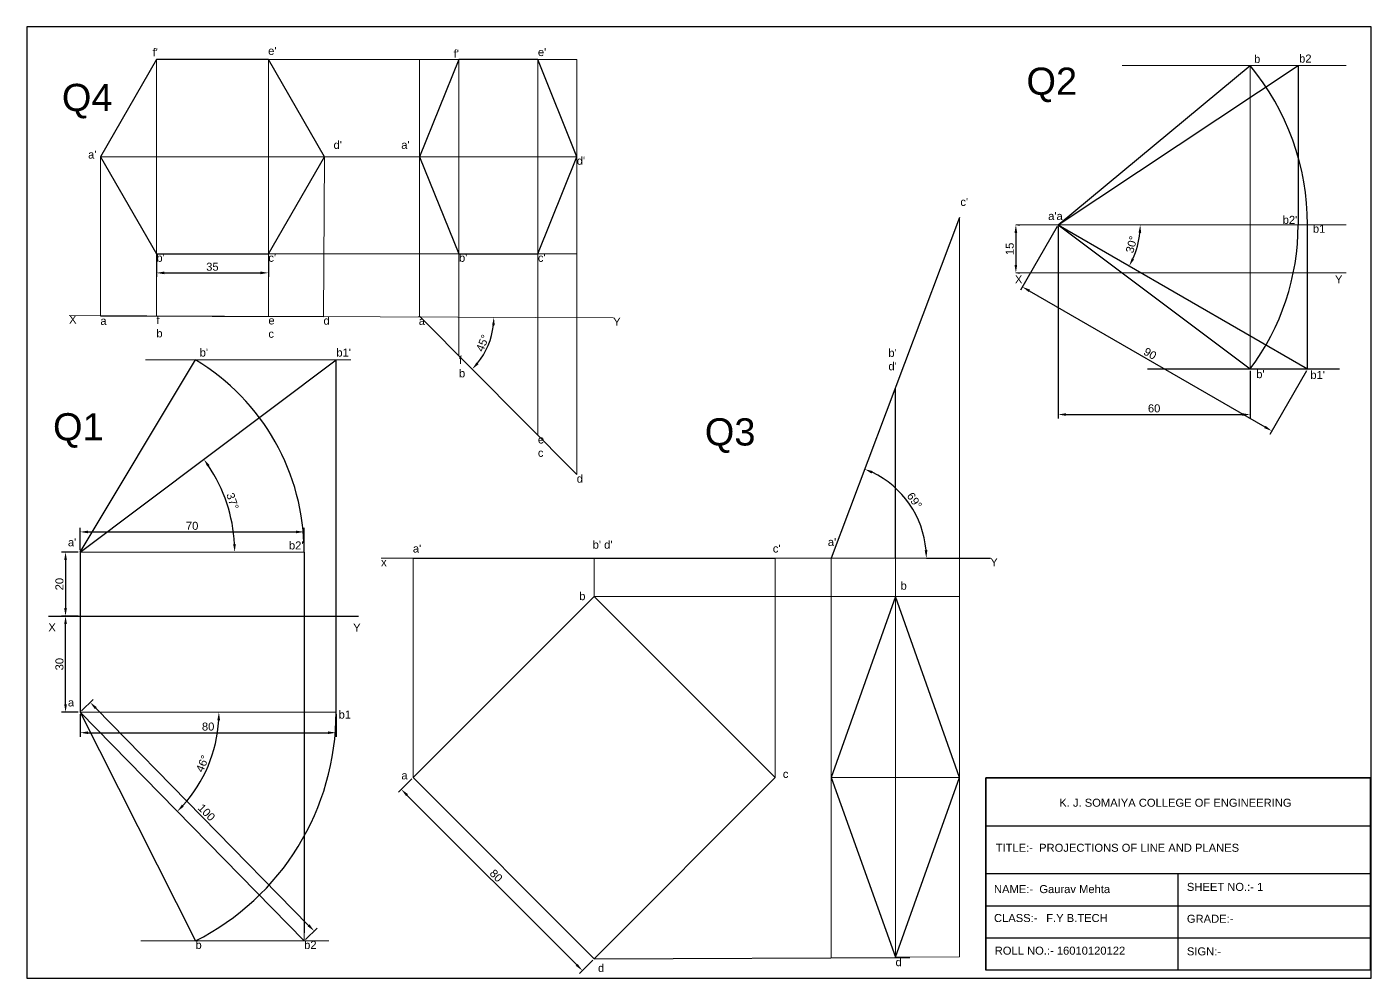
# Model space of a CAD drawing. Header units: millimetres. Extents: x 0 to 1400, y 0 to 500.
# Drawn here: x 0 to 420, y 0 to 297 of the extents above; entities that cross this region are included whole.
import ezdxf

# ---------------------------------------------------------------- set-up
doc = ezdxf.new("R2010")
doc.units = ezdxf.units.MM
doc.styles.get("Standard").update_dxf_attribs({"font": 'arial.ttf'})
doc.dimstyles.new('ISO-25', dxfattribs={"dimtxt": 2.5, "dimasz": 2.5, "dimexe": 1.25, "dimexo": 0.625, "dimtad": 1, "dimtxsty": 'Standard', "dimcen": 2.5, "dimadec": 0, "dimazin": 0, "dimtfac": 1, "dimtmove": 0, "dimatfit": 3, "dimfxl": 1, "dimarcsym": 0})

# ---------------------------------------------------------------- blocks, each defined once
blk = doc.blocks.new('*D1')
at = {"color": 0, "lineweight": -2, "transparency": 16777216}
for p, q in [((16.63, 133.64), (16.63, 140.56)), ((19.13, 139.31), (84.13, 139.31)), ((86.63, 133.64), (86.63, 140.56))]:
    blk.add_line(p, q, dxfattribs=at)
at = {"color": 0, "transparency": 16777216}
for points in [[(19.13, 139.72), (19.13, 138.89), (16.63, 139.31)], [(84.13, 139.72), (84.13, 138.89), (86.63, 139.31)]]:
    blk.add_solid(points, dxfattribs=at)
at = {"layer": 'Defpoints', "color": 0, "transparency": 16777216}
for p in [(86.63, 139.31), (16.63, 133.02), (86.63, 133.02)]:
    blk.add_point(p, dxfattribs=at)
at = {"color": 0, "lineweight": 9, "transparency": 16777216, "insert": (51.63, 141.21), "char_height": 2.5, "attachment_point": 5}
blk.add_mtext('70', dxfattribs=at)
blk = doc.blocks.new('*D2')
at = {"color": 0, "lineweight": -2, "transparency": 16777216}
for p, q in [((16.63, 82.39), (16.63, 75.37)), ((96.63, 82.39), (96.63, 75.37)), ((19.13, 76.62), (94.13, 76.62))]:
    blk.add_line(p, q, dxfattribs=at)
at = {"color": 0, "transparency": 16777216}
for points in [[(19.13, 77.03), (19.13, 76.2), (16.63, 76.62)], [(94.13, 77.03), (94.13, 76.2), (96.63, 76.62)]]:
    blk.add_solid(points, dxfattribs=at)
at = {"layer": 'Defpoints', "color": 0, "transparency": 16777216}
for p in [(16.63, 83.02), (96.63, 83.02), (96.63, 76.62)]:
    blk.add_point(p, dxfattribs=at)
at = {"color": 0, "lineweight": 9, "transparency": 16777216, "insert": (56.63, 78.52), "char_height": 2.5, "attachment_point": 5}
blk.add_mtext('80', dxfattribs=at)
blk = doc.blocks.new('*D3')
at = {"color": 0, "lineweight": -2, "transparency": 16777216}
for p, q in [((17.07, 83.46), (20.67, 86.98)), ((21.52, 84.32), (88.02, 16.47)), ((87.07, 12.04), (90.67, 15.56))]:
    blk.add_line(p, q, dxfattribs=at)
at = {"color": 0, "transparency": 16777216}
for points in [[(21.82, 84.61), (21.22, 84.03), (19.77, 86.1)], [(88.32, 16.77), (87.72, 16.18), (89.77, 14.69)]]:
    blk.add_solid(points, dxfattribs=at)
at = {"layer": 'Defpoints', "color": 0, "transparency": 16777216}
for p in [(16.63, 83.02), (89.77, 14.69), (86.63, 11.6)]:
    blk.add_point(p, dxfattribs=at)
at = {"color": 0, "lineweight": 9, "transparency": 16777216, "insert": (56.13, 51.73), "char_height": 2.5, "attachment_point": 5, "rotation": 314.427}
blk.add_mtext('100', dxfattribs=at)
blk = doc.blocks.new('*D4')
at = {"color": 0, "lineweight": -2, "transparency": 16777216}
for p, q in [((16, 133.02), (10.83, 133.02)), ((12.08, 130.52), (12.08, 115.52)), ((16, 113.02), (10.83, 113.02))]:
    blk.add_line(p, q, dxfattribs=at)
at = {"color": 0, "transparency": 16777216}
for points in [[(11.66, 130.52), (12.5, 130.52), (12.08, 133.02)], [(11.66, 115.52), (12.5, 115.52), (12.08, 113.02)]]:
    blk.add_solid(points, dxfattribs=at)
at = {"layer": 'Defpoints', "color": 0, "transparency": 16777216}
for p in [(16.63, 133.02), (12.08, 113.02), (16.63, 113.02)]:
    blk.add_point(p, dxfattribs=at)
at = {"color": 0, "lineweight": 9, "transparency": 16777216, "insert": (10.18, 123.02), "char_height": 2.5, "attachment_point": 5, "rotation": 90}
blk.add_mtext('20', dxfattribs=at)
blk = doc.blocks.new('*D5')
at = {"color": 0, "lineweight": -2, "transparency": 16777216}
for p, q in [((16, 113.02), (10.83, 113.02)), ((12.08, 85.52), (12.08, 110.52)), ((16, 83.02), (10.83, 83.02))]:
    blk.add_line(p, q, dxfattribs=at)
at = {"color": 0, "transparency": 16777216}
for points in [[(11.66, 110.52), (12.5, 110.52), (12.08, 113.02)], [(11.66, 85.52), (12.5, 85.52), (12.08, 83.02)]]:
    blk.add_solid(points, dxfattribs=at)
at = {"layer": 'Defpoints', "color": 0, "transparency": 16777216}
for p in [(12.08, 113.02), (16.63, 113.02), (16.63, 83.02)]:
    blk.add_point(p, dxfattribs=at)
at = {"color": 0, "lineweight": 9, "transparency": 16777216, "insert": (10.18, 98.02), "char_height": 2.5, "attachment_point": 5, "rotation": 90}
blk.add_mtext('30', dxfattribs=at)
blk = doc.blocks.new('*D6')
at = {"color": 0, "lineweight": -2, "transparency": 16777216}
blk.add_arc((16.63, 133.02), 48.31, 2.9656, 33.9043, dxfattribs=at)
at = {"color": 0, "transparency": 16777216}
for points in [[(56.38, 159.72), (57.06, 160.21), (55.27, 162)], [(65.28, 135.53), (64.45, 135.51), (64.93, 133.02)]]:
    blk.add_solid(points, dxfattribs=at)
at = {"layer": 'Defpoints', "color": 0, "transparency": 16777216}
for p in [(96.63, 193.02), (63.83, 143.3), (16.63, 133.02), (16.63, 133.02), (86.63, 133.02)]:
    blk.add_point(p, dxfattribs=at)
at = {"color": 0, "lineweight": 9, "transparency": 16777216, "insert": (64.26, 148.9), "char_height": 2.5, "attachment_point": 5, "rotation": 288.4349}
blk.add_mtext('37°', dxfattribs=at)
blk = doc.blocks.new('*D7')
at = {"color": 0, "lineweight": -2, "transparency": 16777216}
blk.add_arc((16.63, 83.02), 43.38, 317.7298, 356.6973, dxfattribs=at)
at = {"color": 0, "transparency": 16777216}
for points in [[(59.51, 80.53), (60.35, 80.51), (60, 83.02)], [(49.02, 53.55), (48.42, 54.13), (46.99, 52.04)]]:
    blk.add_solid(points, dxfattribs=at)
at = {"layer": 'Defpoints', "color": 0, "transparency": 16777216}
for p in [(16.63, 83.02), (16.63, 83.02), (96.63, 83.02), (54.05, 61.08), (86.63, 11.6)]:
    blk.add_point(p, dxfattribs=at)
at = {"color": 0, "lineweight": 9, "transparency": 16777216, "insert": (54.86, 66.96), "char_height": 2.5, "attachment_point": 5, "rotation": 67.2135}
blk.add_mtext('46°', dxfattribs=at)
blk = doc.blocks.new('*D8')
at = {"color": 0, "lineweight": -2, "transparency": 16777216}
blk.add_arc((251.35, 131.12), 29.69, 4.8263, 64.5647, dxfattribs=at)
at = {"color": 0, "transparency": 16777216}
for points in [[(263.93, 157.54), (264.26, 158.31), (261.8, 158.9)], [(281.35, 133.63), (280.51, 133.6), (281.03, 131.12)]]:
    blk.add_solid(points, dxfattribs=at)
at = {"layer": 'Defpoints', "color": 0, "transparency": 16777216}
for p in [(291.35, 237.48), (278.65, 142.78), (110.66, 131.12), (251.35, 131.12), (300.2, 131.12)]:
    blk.add_point(p, dxfattribs=at)
at = {"color": 0, "lineweight": 9, "transparency": 16777216, "insert": (277.32, 149.1), "char_height": 2.5, "attachment_point": 5, "rotation": 304.6955}
blk.add_mtext('69°', dxfattribs=at)
blk = doc.blocks.new('*D9')
at = {"color": 0, "lineweight": -2, "transparency": 16777216}
for p, q in [((120.24, 62.17), (116.11, 58.04)), ((118.76, 57.15), (171.79, 4.12)), ((176.81, 5.6), (172.68, 1.47))]:
    blk.add_line(p, q, dxfattribs=at)
at = {"color": 0, "transparency": 16777216}
for points in [[(119.05, 57.45), (118.46, 56.86), (116.99, 58.92)], [(172.09, 4.42), (171.5, 3.83), (173.56, 2.35)]]:
    blk.add_solid(points, dxfattribs=at)
at = {"layer": 'Defpoints', "color": 0, "transparency": 16777216}
for p in [(120.68, 62.61), (177.25, 6.04), (173.56, 2.35)]:
    blk.add_point(p, dxfattribs=at)
at = {"color": 0, "lineweight": 9, "transparency": 16777216, "insert": (146.62, 31.98), "char_height": 2.5, "attachment_point": 5, "rotation": 315}
blk.add_mtext('80', dxfattribs=at)
blk = doc.blocks.new('*D10')
at = {"color": 0, "lineweight": -2, "transparency": 16777216}
for p, q in [((40.46, 225.53), (40.46, 218.95)), ((75.46, 225.53), (75.46, 218.95)), ((42.96, 220.2), (72.96, 220.2))]:
    blk.add_line(p, q, dxfattribs=at)
at = {"color": 0, "transparency": 16777216}
for points in [[(42.96, 220.62), (42.96, 219.78), (40.46, 220.2)], [(72.96, 220.62), (72.96, 219.78), (75.46, 220.2)]]:
    blk.add_solid(points, dxfattribs=at)
at = {"layer": 'Defpoints', "color": 0, "transparency": 16777216}
for p in [(40.46, 226.15), (75.46, 226.15), (75.46, 220.2)]:
    blk.add_point(p, dxfattribs=at)
at = {"color": 0, "lineweight": 9, "transparency": 16777216, "insert": (57.96, 222.1), "char_height": 2.5, "attachment_point": 5}
blk.add_mtext('35', dxfattribs=at)
blk = doc.blocks.new('*D11')
at = {"color": 0, "lineweight": -2, "transparency": 16777216}
blk.add_arc((122.94, 206.42), 22.97, 321.0323, 353.5297, dxfattribs=at)
at = {"color": 0, "transparency": 16777216}
for points in [[(145.35, 203.85), (146.18, 203.8), (145.91, 206.32)], [(141.11, 191.69), (140.49, 192.25), (139.13, 190.12)]]:
    blk.add_solid(points, dxfattribs=at)
at = {"layer": 'Defpoints', "color": 0, "transparency": 16777216}
for p in [(13.17, 206.86), (122.68, 206.68), (183.17, 206.17), (142.79, 194.86), (171.8, 157.21)]:
    blk.add_point(p, dxfattribs=at)
at = {"color": 0, "lineweight": 9, "transparency": 16777216, "insert": (142.38, 198.28), "char_height": 2.5, "attachment_point": 5, "rotation": 67.281}
blk.add_mtext('45°', dxfattribs=at)
blk = doc.blocks.new('*D18')
at = {"color": 0, "lineweight": -2, "transparency": 16777216}
for p, q in [((322.2, 234.57), (322.2, 174.72)), ((382.2, 189.57), (382.2, 174.72)), ((324.7, 175.97), (379.7, 175.97))]:
    blk.add_line(p, q, dxfattribs=at)
at = {"color": 0, "transparency": 16777216}
for points in [[(324.7, 176.39), (324.7, 175.56), (322.2, 175.97)], [(379.7, 176.39), (379.7, 175.56), (382.2, 175.97)]]:
    blk.add_solid(points, dxfattribs=at)
at = {"layer": 'Defpoints', "color": 0, "transparency": 16777216}
for p in [(322.2, 235.19), (382.2, 190.19), (382.2, 175.97)]:
    blk.add_point(p, dxfattribs=at)
at = {"color": 0, "lineweight": 9, "transparency": 16777216, "insert": (352.2, 177.88), "char_height": 2.5, "attachment_point": 5}
blk.add_mtext('60', dxfattribs=at)
blk = doc.blocks.new('*D19')
at = {"color": 0, "lineweight": -2, "transparency": 16777216}
blk.add_arc((322.2, 235.19), 25.66, 335.5845, 354.4155, dxfattribs=at)
at = {"color": 0, "transparency": 16777216}
for points in [[(347.32, 232.72), (348.16, 232.68), (347.86, 235.19)], [(345.94, 224.4), (345.2, 224.78), (344.42, 222.36)]]:
    blk.add_solid(points, dxfattribs=at)
at = {"layer": 'Defpoints', "color": 0, "transparency": 16777216}
for p in [(309, 235.19), (322.2, 235.19), (412.2, 235.19), (346.31, 226.42), (400.14, 190.19)]:
    blk.add_point(p, dxfattribs=at)
at = {"color": 0, "lineweight": 9, "transparency": 16777216, "insert": (345.15, 229.05), "char_height": 2.5, "attachment_point": 5, "rotation": 75}
blk.add_mtext('30°', dxfattribs=at)
blk = doc.blocks.new('*D20')
at = {"color": 0, "lineweight": -2, "transparency": 16777216}
for p, q in [((321.89, 234.65), (310.41, 214.76)), ((313.2, 214.59), (386.81, 172.09)), ((399.83, 189.65), (388.35, 169.76))]:
    blk.add_line(p, q, dxfattribs=at)
at = {"color": 0, "transparency": 16777216}
for points in [[(313.4, 214.96), (312.99, 214.23), (311.03, 215.84)], [(387.02, 172.46), (386.6, 171.73), (388.97, 170.84)]]:
    blk.add_solid(points, dxfattribs=at)
at = {"layer": 'Defpoints', "color": 0, "transparency": 16777216}
for p in [(322.2, 235.19), (400.14, 190.19), (388.97, 170.84)]:
    blk.add_point(p, dxfattribs=at)
at = {"color": 0, "lineweight": 9, "transparency": 16777216, "insert": (350.95, 194.99), "char_height": 2.5, "attachment_point": 5, "rotation": 330}
blk.add_mtext('90', dxfattribs=at)
blk = doc.blocks.new('*D21')
at = {"color": 0, "lineweight": -2, "transparency": 16777216}
for p, q in [((309, 232.69), (309, 222.69)), ((309.63, 235.19), (310.25, 235.19)), ((309.63, 220.19), (310.25, 220.19))]:
    blk.add_line(p, q, dxfattribs=at)
at = {"color": 0, "transparency": 16777216}
for points in [[(308.58, 232.69), (309.42, 232.69), (309, 235.19)], [(308.58, 222.69), (309.42, 222.69), (309, 220.19)]]:
    blk.add_solid(points, dxfattribs=at)
at = {"layer": 'Defpoints', "color": 0, "transparency": 16777216}
for p in [(309, 235.19), (309, 220.19), (309, 220.19)]:
    blk.add_point(p, dxfattribs=at)
at = {"color": 0, "lineweight": 9, "transparency": 16777216, "insert": (307.1, 227.69), "char_height": 2.5, "attachment_point": 5, "rotation": 90}
blk.add_mtext('15', dxfattribs=at)

msp = doc.modelspace()

# ---------------------------------------------------------------- linework, layer by layer
at = {"lineweight": 9}
for p, q in [((40.461, 286.773), (40.461, 206.725)), ((40.461, 286.773), (171.797, 286.773)), ((75.461, 286.773), (75.461, 206.599)), ((122.679, 206.683), (122.679, 286.773)), ((135.009, 194.264), (135.009, 286.773)), ((159.668, 169.426), (159.668, 286.773)), ((171.797, 157.21), (171.797, 286.773)), ((342.202, 284.944), (412.202, 284.944)), ((382.202, 284.944), (382.202, 190.194)), ((22.961, 256.462), (22.961, 206.788)), ((22.961, 256.462), (122.679, 256.462)), ((92.675, 206.536), (92.961, 256.462)), ((92.961, 256.462), (171.797, 256.462)), ((291.347, 131.117), (291.347, 237.485)), ((309, 235.194), (412.202, 235.194)), ((322.202, 235.194), (322.202, 220.194)), ((40.461, 226.151), (171.797, 226.151)), ((309, 220.194), (412.202, 220.194)), ((13.174, 206.859), (183.172, 206.174)), ((122.679, 206.683), (122.425, 206.429)), ((101.204, 193.019), (37.109, 193.019)), ((400.144, 190.194), (350.144, 190.194)), ((382.202, 190.194), (382.202, 190.194)), ((16.627, 133.019), (86.627, 133.019)), ((110.663, 131.117), (300.201, 131.117)), ((120.682, 62.613), (120.682, 131.117)), ((177.25, 119.181), (177.25, 131.117)), ((233.819, 62.613), (233.819, 131.117)), ((251.347, 62.613), (251.347, 131.117)), ((251.347, 131.117), (251.347, 6.562)), ((271.347, 131.117), (271.347, 6.562)), ((291.347, 131.117), (291.347, 62.668)), ((177.25, 119.181), (291.347, 119.181)), ((251.347, 119.181), (271.347, 119.181)), ((271.347, 119.181), (291.347, 119.181)), ((16.627, 83.019), (96.627, 83.019)), ((251.347, 62.613), (291.347, 62.668)), ((291.347, 62.668), (291.347, 6.633)), ((86.627, 14.131), (86.627, 11.605)), ((86.627, 11.605), (35.602, 11.605)), ((43.187, 11.605), (94.305, 11.605)), ((271.347, 6.562), (291.347, 6.633))]:
    msp.add_line(p, q, dxfattribs=at)
for p, q in [((135.009, 286.773), (122.679, 256.462)), ((159.668, 286.773), (135.009, 286.773)), ((171.797, 256.462), (159.668, 286.773)), ((322.202, 235.194), (382.202, 284.944)), ((322.202, 235.194), (397.202, 284.944)), ((397.202, 284.944), (397.202, 235.194)), ((122.679, 256.462), (135.009, 226.151)), ((159.668, 226.151), (171.797, 256.462)), ((291.347, 237.485), (251.347, 131.117)), ((322.202, 235.194), (400.144, 190.194)), ((322.202, 235.194), (382.202, 190.194)), ((400.144, 190.194), (400.144, 235.194)), ((135.009, 226.151), (159.668, 226.151)), ((22.961, 206.788), (92.675, 206.536)), ((122.679, 206.683), (171.797, 157.21)), ((16.627, 133.019), (96.627, 193.019)), ((16.627, 133.019), (52.682, 193.019)), ((96.627, 83.019), (96.627, 193.019)), ((350.144, 190.194), (410.144, 190.194)), ((271.347, 131.117), (271.347, 184.301)), ((16.627, 133.019), (16.627, 83.019)), ((86.627, 133.019), (86.627, 14.131)), ((120.682, 131.117), (233.819, 131.117)), ((281.034, 131.117), (301.034, 131.117)), ((271.347, 119.181), (251.347, 62.613)), ((291.347, 62.668), (271.347, 119.181)), ((6.702, 113.019), (103.659, 113.019)), ((16.627, 83.019), (86.627, 11.605)), ((16.627, 83.019), (52.682, 11.605)), ((251.347, 62.613), (271.347, 6.562)), ((271.347, 6.562), (291.347, 62.668)), ((299.664, 62.508), (419.664, 62.508)), ((299.664, 32.508), (299.664, 62.508)), ((299.664, 2.508), (299.664, 62.508)), ((419.664, 62.508), (419.664, 32.508)), ((299.664, 47.508), (419.664, 47.508)), ((419.664, 32.508), (299.664, 32.508)), ((359.664, 2.508), (359.664, 32.508)), ((419.664, 32.508), (419.664, 2.508)), ((419.664, 22.508), (299.664, 22.508)), ((419.664, 12.508), (299.664, 12.508)), ((177.25, 6.044), (275.905, 6.398)), ((419.664, 2.508), (299.664, 2.508)), ((419.664, 2.508), (299.664, 2.508))]:
    msp.add_line(p, q)
for points in [[(0, 0), (420, 0), (420, 297), (0, 297)], [(40.461, 226.151), (75.461, 226.151), (92.961, 256.462), (75.461, 286.773), (40.461, 286.773), (22.961, 256.462)], [(177.25, 6.044), (233.819, 62.613), (177.25, 119.181), (120.682, 62.613)]]:
    msp.add_lwpolyline(points, close=True)
msp.add_lwpolyline([(420, 62.508), (299.664, 62.508), (299.664, 2.508)])
for centre, radius, start, end in [((322.202, 235.194), 77.942, 0, 39.66404), ((322.202, 235.194), 75, 323.1301, 0), ((16.627, 133.019), 70, 0, 58.99728), ((16.627, 83.019), 80, 296.78821, 0)]:
    msp.add_arc(centre, radius, start, end)

# ---------------------------------------------------------------- texts
at = {"lineweight": 9, "char_height": 2.5, "attachment_point": 1}
for s, width, insert in [("f'", 4.35655, (39.265, 290.265)), ("e'", 4.35655, (75.389, 290.773)), ("f'", 4.35655, (133.327, 289.874)), ("e'", 4.35655, (159.668, 290.391)), ('b', 3.10746, (383.439, 288.244)), ('b2', 3.10746, (397.504, 288.36)), ("d'", 4.35655, (95.817, 261.409)), ("a'", 4.35655, (116.974, 261.409)), ("a'", 3.82754, (19.134, 258.391)), ("d'", 4.35655, (171.797, 256.462)), ("a'a", 3.10746, (319.094, 239.193)), ("b2'", 3.10746, (392.378, 238.001)), ('b1', 3.10746, (401.799, 235.236)), ("b'", 4.35655, (40.461, 226.151)), ("c'", 4.35655, (75.461, 226.151)), ("b'", 4.35655, (135.009, 226.151)), ("c'", 4.35655, (159.668, 226.151)), ('X', 2.15994, (13.174, 206.859)), ('a', 4.35655, (22.961, 206.462)), ('f \\Pb ', 4.35655, (40.461, 206.725)), ('e c', 4.35655, (75.461, 206.599)), ('d', 4.35655, (92.675, 206.536)), ('a', 4.35655, (122.425, 206.429)), ('Y', 5.09098, (183.172, 206.174)), ('f\\Pb', 4.35655, (135.009, 194.264)), ("b'", 3.10746, (384.099, 189.822)), ("b1'", 3.10746, (401.023, 189.585)), ('e\\Pc', 4.35655, (159.668, 169.426)), ('d', 4.35655, (171.797, 157.21)), ('X', 7.03313, (6.702, 110.768)), ('Y', 4.56735, (101.935, 110.669))]:
    msp.add_mtext_dynamic_manual_height_columns(s, width=width, gutter_width=12.5, heights=[0], dxfattribs=dict(at, insert=insert))
at = {"attachment_point": 1}
for s, width, insert, char_height in [('Q2', 13.97203, (312.308, 284.295), 8.5), ('Q4', 13.97203, (10.93, 279.223), 8.5), ("c'", 3.13116, (291.661, 243.613), 2.5), ('X', 1.69968, (308.705, 219.438), 2.5), ('Y', 1.69968, (408.705, 219.438), 2.5), ("b'", 3.80001, (53.994, 196.574), 2.5), ("b1'", 3.80001, (96.696, 196.574), 2.5), ("b' d'", 3.13116, (269.17, 196.462), 2.5), ('Q1', 13.97203, (8.164, 176.388), 8.5), ('Q3', 13.97203, (211.805, 174.792), 8.5), ("a'", 3.80001, (12.827, 137.328), 2.5), ("b2'", 3.80001, (81.877, 136.349), 2.5), ("a'", 3.13116, (120.609, 135.378), 2.5), ("b' d'", 5.94488, (176.783, 136.574), 2.5), ("c'", 3.13116, (233.075, 135.378), 2.5), ("a'", 3.13116, (250.259, 137.407), 2.5), ('x', 9.96566, (110.663, 131.117), 2.5), ('Y', 5.2693, (301.034, 131.117), 2.5), ('b', 3.13116, (272.97, 123.772), 2.5), ('b', 3.13116, (172.58, 120.512), 2.5), ('a', 3.80001, (12.827, 87.328), 2.5), ('b1', 3.80001, (97.394, 83.53), 2.5), ('a', 3.13116, (117.001, 64.541), 2.5), ('c', 3.13116, (236.204, 64.998), 2.5), ('\\pxt4;K. J. SOMAIYA COLLEGE OF ENGINEERING', 87.15588, (322.572, 56.004), 2.5), ('TITLE:-  PROJECTIONS OF LINE AND PLANES', 113.42918, (302.69, 41.943), 2.5), ('SHEET NO.:- 1', 53.55076, (362.441, 29.732), 2.5), ('NAME:-  Gaurav Mehta', 60, (302.167, 29.038), 2.5), ('GRADE:-', 60, (362.441, 19.776), 2.5), ('b', 5.93241, (52.682, 11.605), 2.5), ('b2', 5.93241, (86.627, 11.605), 2.5), ('ROLL NO.:- 16010120122', 57.2652, (302.399, 9.819), 2.5), ('SIGN:-', 54.01441, (362.441, 9.588), 2.5), ('d', 3.13116, (178.441, 4.401), 2.5), ('d', 3.66568, (271.406, 6.223), 2.5)]:
    msp.add_mtext_dynamic_manual_height_columns(s, width=width, gutter_width=12.5, heights=[0], dxfattribs=dict(at, insert=insert, char_height=char_height))
at = {"insert": (302.167, 20.007), "char_height": 2.5, "width": 53.08712, "attachment_point": 1}
msp.add_mtext('\\pxi-6.52933,l6.52933,t6.52933;CLASS:-^IF.Y B.TECH', dxfattribs=at)

# ---------------------------------------------------------------- dimensions: what is measured, and where the dimension line sits
at = {"lineweight": 9}
for base, line1, line2, picture, middle in [((278.648, 142.779), ((110.663, 131.117), (300.201, 131.117)), ((291.347, 237.485), (251.347, 131.117)), '*D8', (277.319, 149.098)), ((346.314, 226.418), ((322.202, 235.194), (400.144, 190.194)), ((309, 235.194), (412.202, 235.194)), '*D19', (345.15, 229.045)), ((142.793, 194.857), ((122.679, 206.683), (171.797, 157.21)), ((13.174, 206.859), (183.172, 206.174)), '*D11', (142.382, 198.278)), ((63.826, 143.302), ((16.627, 133.019), (86.627, 133.019)), ((16.627, 133.019), (96.627, 193.019)), '*D6', (64.259, 148.896)), ((54.046, 61.081), ((16.627, 83.019), (86.627, 11.605)), ((16.627, 83.019), (96.627, 83.019)), '*D7', (54.864, 66.956))]:
    dim = msp.add_angular_dim_2l(base=base, line1=line1, line2=line2, dimstyle='ISO-25', dxfattribs=at)
    dim.commit()
    dim.dimension.update_dxf_attribs({"geometry": picture, "text_midpoint": middle})
for base, p1, p2, picture, middle in [((309, 220.194), (309, 235.194), (309, 220.194), '*D21', (307.099, 227.694)), ((12.08, 113.019), (16.627, 133.019), (16.627, 113.019), '*D4', (10.178, 123.019)), ((12.08, 113.019), (16.627, 83.019), (16.627, 113.019), '*D5', (10.177, 98.019))]:
    dim = msp.add_linear_dim(base=base, p1=p1, p2=p2, angle=90, dimstyle='ISO-25', dxfattribs=at)
    dim.commit()
    dim.dimension.update_dxf_attribs({"geometry": picture, "text_midpoint": middle})
for p1, p2, distance, picture, middle in [((322.202, 235.194), (400.144, 190.194), -22.343, '*D20', (350.952, 194.991)), ((16.627, 83.019), (86.627, 11.605), 4.405, '*D3', (56.13, 51.726)), ((120.682, 62.613), (177.25, 6.044), -5.218, '*D9', (146.621, 31.983))]:
    dim = msp.add_aligned_dim(p1=p1, p2=p2, distance=distance, dimstyle='ISO-25', dxfattribs=at)
    dim.commit()
    dim.dimension.update_dxf_attribs({"geometry": picture, "text_midpoint": middle})
for base, p1, p2, picture, middle in [((382.202, 175.974), (322.202, 235.194), (382.202, 190.194), '*D18', (352.202, 177.875)), ((75.461, 220.2), (40.461, 226.151), (75.461, 226.151), '*D10', (57.961, 222.103)), ((86.627, 139.305), (16.627, 133.019), (86.627, 133.019), '*D1', (51.627, 141.207)), ((96.627, 76.618), (16.627, 83.019), (96.627, 83.019), '*D2', (56.627, 78.519))]:
    dim = msp.add_linear_dim(base=base, p1=p1, p2=p2, dimstyle='ISO-25', dxfattribs=at)
    dim.commit()
    dim.dimension.update_dxf_attribs({"geometry": picture, "text_midpoint": middle})

doc.saveas('drawing.dxf')
